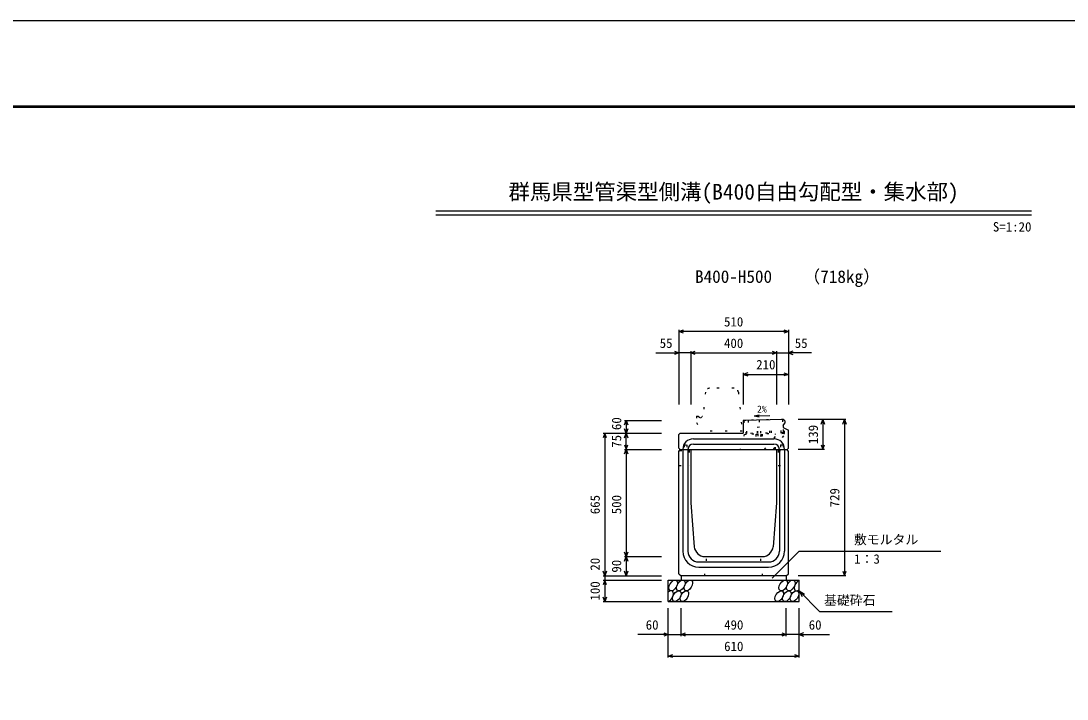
# Model space of a CAD drawing. Units: millimetres, scale not verified. Extents: x -12600 to 12600, y -5940 to 5940.
# Drawn here: x 877 to 5754, y 2777 to 5940 of the extents above; entities that cross this region are included whole.
import ezdxf
from ezdxf.enums import TextEntityAlignment as Align

# ---------------------------------------------------------------- set-up
doc = ezdxf.new("R2010")
doc.units = ezdxf.units.MM
doc.header["$LTSCALE"] = 40
doc.linetypes.add('DOTTED', pattern=[1.75, 0.25, -1.5])
for name, color, linetype, lineweight in [('0-0_DIM', 7, 'Continuous', 25), ('0-1_Defpoints', 5, 'Continuous', 25), ('0-2_HATCH', 6, 'Continuous', 25), ('0-5_OUTLINE', 3, 'Continuous', 25), ('0-6_OUTLINE2', 4, 'DOTTED', 25), ('0-7_TXT', 7, 'Continuous', 25), ('0-8_WAKU', 3, 'Continuous', 25)]:
    doc.layers.add(name, color=color, linetype=linetype, lineweight=lineweight)
doc.styles.add('ＭＳ ゴシック', font='')
doc.styles.get('ＭＳ ゴシック').set_extended_font_data('MS Gothic')

msp = doc.modelspace()

# ---------------------------------------------------------------- linework, layer by layer
at = {"layer": '0-0_DIM'}
for p, q in [((3945, 4498.96), (3945, 4151.46)), ((4455, 4491.46), (3945, 4491.46)), ((4455, 4498.96), (4455, 4151.46)), ((3836.62, 4391.46), (3945, 4391.46)), ((4000, 4391.46), (3945, 4391.46)), ((4000, 4398.96), (4000, 4151.46)), ((4000, 4391.46), (4400, 4391.46)), ((4400, 4398.96), (4400, 4151.46)), ((4400, 4391.46), (4455, 4391.46)), ((4563.38, 4391.46), (4455, 4391.46)), ((4245, 4298.96), (4245, 4151.46)), ((4245, 4291.46), (4455, 4291.46)), ((3691.5, 4076.46), (3864, 4076.46)), ((3699, 4076.46), (3699, 4016.46)), ((4723.5, 4080.46), (4501, 4080.46)), ((4616, 4080.46), (4616, 3941.46)), ((4716, 4080.46), (4716, 3351.46)), ((3591.5, 4016.46), (3864, 4016.46)), ((3599, 4016.46), (3599, 3351.46)), ((3699, 3941.46), (3699, 4016.46)), ((3691.5, 3941.46), (3864, 3941.46)), ((3699, 3941.46), (3699, 3441.46)), ((4623.5, 3941.46), (4501, 3941.46)), ((4378.77, 3340.65), (4505, 3466.89)), ((4505, 3466.89), (5166.46, 3466.89)), ((3691.5, 3441.46), (3864, 3441.46)), ((3699, 3441.46), (3699, 3351.46)), ((3591.5, 3351.46), (3864, 3351.46)), ((3591.5, 3331.46), (3864, 3331.46)), ((3599, 3351.46), (3599, 3331.46)), ((3599, 3331.46), (3599, 3231.46)), ((4723.5, 3351.46), (4501, 3351.46)), ((4505, 3281.46), (4600.76, 3185.71)), ((4505, 3281.46), (4530.98, 3266.46)), ((4505, 3281.46), (4520, 3255.48)), ((3591.5, 3231.46), (3864, 3231.46)), ((3895, 2970.1), (3895, 3201.46)), ((3955, 3070.1), (3955, 3201.46)), ((4445, 3070.1), (4445, 3201.46)), ((4505, 2970.1), (4505, 3201.46)), ((4600.76, 3185.71), (4938.31, 3185.71)), ((3895, 3077.6), (3753.21, 3077.6)), ((3895, 3077.6), (3955, 3077.6)), ((3955, 3077.6), (4445, 3077.6)), ((4505, 3077.6), (4445, 3077.6)), ((4505, 3077.6), (4646.79, 3077.6)), ((3895, 2977.6), (4505, 2977.6))]:
    msp.add_line(p, q, dxfattribs=at)
for points in [[(3966.14, 4483.77), (3945, 4491.46), (3966.14, 4499.16)], [(4433.86, 4499.16), (4455, 4491.46), (4433.86, 4483.77)], [(3923.86, 4399.16), (3945, 4391.46), (3923.86, 4383.77)], [(4021.14, 4383.77), (4000, 4391.46), (4021.14, 4399.16)], [(4378.86, 4399.16), (4400, 4391.46), (4378.86, 4383.77)], [(4476.14, 4399.16), (4455, 4391.46), (4476.14, 4383.77)], [(4266.14, 4299.16), (4245, 4291.46), (4266.14, 4283.77)], [(4433.86, 4299.16), (4455, 4291.46), (4433.86, 4283.77)], [(3691.3, 4055.32), (3699, 4076.46), (3706.7, 4055.32)], [(4608.3, 4059.32), (4616, 4080.46), (4623.7, 4059.32)], [(4708.3, 4059.32), (4716, 4080.46), (4723.7, 4059.32)], [(3606.7, 3995.32), (3599, 4016.46), (3591.3, 3995.32)], [(3706.7, 4037.61), (3699, 4016.46), (3691.3, 4037.61)], [(3691.3, 3995.32), (3699, 4016.46), (3706.7, 3995.32)], [(3691.3, 3962.61), (3699, 3941.46), (3706.7, 3962.61)], [(4608.3, 3962.61), (4616, 3941.46), (4623.7, 3962.61)], [(3691.3, 3920.32), (3699, 3941.46), (3706.7, 3920.32)], [(3706.7, 3462.61), (3699, 3441.46), (3691.3, 3462.61)], [(3691.3, 3420.32), (3699, 3441.46), (3706.7, 3420.32)], [(3606.7, 3372.61), (3599, 3351.46), (3591.3, 3372.61)], [(3706.7, 3372.61), (3699, 3351.46), (3691.3, 3372.61)], [(4708.3, 3372.61), (4716, 3351.46), (4723.7, 3372.61)], [(3606.7, 3310.32), (3599, 3331.46), (3591.3, 3310.32)], [(3606.7, 3252.61), (3599, 3231.46), (3591.3, 3252.61)], [(3873.86, 3085.29), (3895, 3077.6), (3873.86, 3069.9)], [(3976.14, 3069.9), (3955, 3077.6), (3976.14, 3085.29)], [(4423.86, 3085.29), (4445, 3077.6), (4423.86, 3069.9)], [(4526.14, 3085.29), (4505, 3077.6), (4526.14, 3069.9)], [(3916.14, 2969.9), (3895, 2977.6), (3916.14, 2985.29)], [(4483.86, 2985.29), (4505, 2977.6), (4483.86, 2969.9)]]:
    msp.add_lwpolyline(points, dxfattribs=at)
at = {"layer": '0-1_Defpoints'}
msp.add_lwpolyline([(-4200, -5940), (12600, -5940), (12600, 5940), (-4200, 5940)], close=True, dxfattribs=at)
at = {"layer": '0-2_HATCH', "linetype": 'DOTTED'}
for p, q in [((4432.46, 4080.32), (4256, 4076.69)), ((4258.35, 4011.22), (4257, 4076.71)), ((4261.25, 4015.78), (4260, 4076.77)), ((4267, 4076.91), (4268.25, 4015.92)), ((4313.24, 4016.85), (4311.99, 4077.84)), ((4318.98, 4077.98), (4320.24, 4017)), ((4369.23, 4018.01), (4367.97, 4078.99)), ((4376.23, 4018.15), (4374.97, 4079.14)), ((4421.22, 4019.08), (4419.96, 4080.07)), ((4426.96, 4080.21), (4428.22, 4019.22)), ((4431.46, 4080.3), (4435.96, 4080.4)), ((4432.63, 4023.81), (4431.46, 4080.3)), ((4437.25, 4017.91), (4435.96, 4080.4)), ((4428.22, 4019.22), (4258.26, 4015.72)), ((4434.31, 4014.85), (4258.35, 4011.22)), ((4312.04, 4012.33), (4312.24, 4002.33)), ((4325.89, 4012.61), (4326.1, 4002.61)), ((4326.87, 4017.13), (4326.27, 4046.13))]:
    msp.add_line(p, q, dxfattribs=at)
for points in [[(4256, 4076.69), (4248, 4076.52), (4249.34, 4011.53), (4258.34, 4011.72)], [(4310.87, 4016.8), (4310.28, 4045.8), (4326.27, 4046.13)]]:
    msp.add_lwpolyline(points, dxfattribs=at)
msp.add_lwpolyline([(4305.11, 4012.18), (4332.82, 4012.76), (4333.03, 4002.76), (4305.32, 4002.19)], close=True, dxfattribs=at)
for centre, radius in [((4428.13, 4023.72), 4.5), ((4434.25, 4017.85), 3)]:
    msp.add_arc(centre, radius, 271.18119, 1.18119, dxfattribs=at)
at = {"layer": '0-2_HATCH'}
for centre in [(3917.89, 3306.46), (3953.37, 3306.46), (3988.84, 3306.46), (4431.05, 3306.46), (4466.52, 3306.46), (3934.77, 3256.46), (3970.25, 3256.46), (4412.45, 3256.46), (4447.93, 3256.46), (4483.41, 3256.46)]:
    msp.add_ellipse(centre, major_axis=(14.54, 23.54), ratio=0.5792, dxfattribs=at)
for centre, start_param, end_param in [((4502, 3306.46), 0.6666252, 4.1103269), ((3899.3, 3256.46), 3.7419964, 7.318141)]:
    msp.add_ellipse(centre, major_axis=(14.54, 23.54), ratio=0.5792, start_param=start_param, end_param=end_param, dxfattribs=at)
at = {"layer": '0-5_OUTLINE', "linetype": 'DOTTED'}
for p, q in [((4068.19, 4208.41), (4057, 4096.46)), ((4201.9, 4226.46), (4088.1, 4226.46)), ((4221.8, 4208.45), (4240, 4026.46)), ((4027, 4096.46), (4027, 4066.46)), ((4027, 4096.46), (4035, 4096.46)), ((4027, 4066.46), (4050, 4026.46)), ((4240, 4026.46), (4050, 4026.46))]:
    msp.add_line(p, q, dxfattribs=at)
at = {"layer": '0-5_OUTLINE'}
for p, q in [((4433, 4080.34), (4245, 4076.46)), ((4245, 4076.46), (4245, 4016.46)), ((4430, 4053.46), (4439, 4063.46)), ((4430, 4053.46), (4430, 4043.46)), ((4433, 4080.34), (4439, 4074.46)), ((4439, 4074.46), (4439, 4063.46)), ((3945, 4010.46), (3951, 4016.46)), ((3945, 3947.46), (3945, 4010.46)), ((3951, 4016.46), (4245, 4016.46)), ((4430, 4043.46), (4455, 4030.46)), ((4455, 3947.46), (4455, 4030.46)), ((3945, 3947.46), (3951, 3941.46)), ((3945, 3931.46), (3950, 3941.46)), ((3945, 3361.46), (3945, 3931.46)), ((3950, 3941.46), (4450, 3941.46)), ((4400, 3941.46), (4400, 3691.46)), ((4449, 3941.46), (4455, 3947.46)), ((4455, 3931.46), (4450, 3941.46)), ((4455, 3361.46), (4455, 3931.46)), ((4400, 3691.46), (4383.68, 3487.48)), ((4066.16, 3441.46), (4333.84, 3441.46)), ((3895, 3331.46), (4505, 3331.46)), ((3895, 3231.46), (3895, 3331.46)), ((3945, 3361.46), (3955, 3351.46)), ((4445, 3351.46), (3955, 3351.46)), ((3955, 3351.46), (3955, 3331.46)), ((4445, 3351.46), (4455, 3361.46)), ((4445, 3351.46), (4445, 3331.46)), ((4505, 3231.46), (4505, 3331.46)), ((3895, 3231.46), (4505, 3231.46))]:
    msp.add_line(p, q, dxfattribs=at)
at = {"layer": '0-5_OUTLINE', "linetype": 'DOTTED'}
msp.add_lwpolyline([(4035, 4096.46), (4045, 4086.46), (4055, 4096.46), (4057, 4096.46)], dxfattribs=at)
at = {"layer": '0-5_OUTLINE'}
msp.add_lwpolyline([(4000, 3941.46), (4000, 3691.46), (4016.32, 3487.48)], dxfattribs=at)
at = {"layer": '0-5_OUTLINE', "linetype": 'DOTTED'}
for centre, start, end in [((4088.1, 4206.46), 90, 174.40835), ((4201.9, 4206.46), 4.08463, 90)]:
    msp.add_arc(centre, 20, start, end, dxfattribs=at)
at = {"layer": '0-5_OUTLINE'}
for centre, start, end in [((4066.16, 3491.46), 184.57392, 270), ((4333.84, 3491.46), 270, 355.42608)]:
    msp.add_arc(centre, 50, start, end, dxfattribs=at)
at = {"layer": '0-6_OUTLINE2'}
for p, q in [((4249.33, 4012.04), (4230, 3941.46)), ((4343.11, 3941.46), (4431.47, 4042.7)), ((4385.65, 3941.46), (4453.37, 4031.31)), ((4395, 3941.46), (4395, 4014.04)), ((3969, 3961.96), (3981, 3961.96)), ((3969, 3961.96), (3969, 3936.96)), ((3981, 3961.96), (3981, 3936.96)), ((4419, 3961.96), (4431, 3961.96)), ((4419, 3961.96), (4419, 3936.96)), ((4431, 3961.96), (4431, 3936.96)), ((3947.75, 3936.96), (3992, 3936.96)), ((3992, 3936.96), (3992, 3866.46)), ((4408, 3936.96), (4408, 3866.46)), ((4408, 3936.96), (4452.25, 3936.96)), ((3945, 3866.46), (3992, 3866.46)), ((4408, 3866.46), (4455, 3866.46)), ((4065, 3351.46), (4075, 3441.46)), ((4335, 3351.46), (4325, 3441.46))]:
    msp.add_line(p, q, dxfattribs=at)
at = {"layer": '0-6_OUTLINE2', "linetype": 'Continuous'}
for p, q in [((4012, 3990.46), (4388, 3990.46)), ((4012, 3966.46), (4388, 3966.46)), ((3963, 3941.46), (3963, 3466.46)), ((3987, 3941.46), (3987, 3466.46)), ((4413, 3941.46), (4413, 3466.46)), ((4437, 3941.46), (4437, 3466.46)), ((4037, 3416.46), (4363, 3416.46)), ((4037, 3392.46), (4363, 3392.46))]:
    msp.add_line(p, q, dxfattribs=at)
for centre, radius, start, end in [((4012, 3941.46), 49, 90, 180), ((4012, 3941.46), 25, 90, 180), ((4388, 3941.46), 49, 0, 90), ((4388, 3941.46), 25, 0, 90), ((4037, 3466.46), 74, 180, 270), ((4037, 3466.46), 50, 180, 270), ((4363, 3466.46), 50, 270, 0), ((4363, 3466.46), 74, 270, 0)]:
    msp.add_arc(centre, radius, start, end, dxfattribs=at)
at = {"layer": '0-7_TXT'}
for p, q in [((2811.64, 5054.39), (5588.36, 5054.39)), ((2811.64, 5035.19), (5588.36, 5035.19)), ((4295.19, 4097.42), (4318.74, 4102.04)), ((4295.19, 4097.42), (4369.33, 4098.83)), ((4295.19, 4097.42), (4318.9, 4093.71))]:
    msp.add_line(p, q, dxfattribs=at)
at = {"layer": '0-8_WAKU', "lineweight": 50}
msp.add_lwpolyline([(-3800, -5540), (12200, -5540), (12200, 5540), (-3800, 5540)], close=True, dxfattribs=at)

# ---------------------------------------------------------------- texts
at = {"layer": '0-0_DIM', "style": 'ＭＳ ゴシック'}
for s, p in [('510', (4155, 4501.46)), ('55', (3855.16, 4401.46)), ('400', (4155, 4401.46)), ('55', (4484.84, 4401.46)), ('210', (4305, 4301.46)), ('敷モルタル', (4760.6, 3485.62)), ('1：3', (4761.6, 3394.93)), ('基礎砕石', (4621.32, 3202.88)), ('60', (3790, 3087.6)), ('490', (4155.53, 3087.6)), ('60', (4550, 3087.6)), ('610', (4155.53, 2987.6))]:
    msp.add_text(s, height=43.99, dxfattribs=at).set_placement(p, align=Align.BOTTOM_LEFT)
for s, p in [('60', (3689, 4031.46)), ('139', (4606, 3965.96)), ('75', (3689, 3948.96)), ('729', (4706, 3670.96)), ('665', (3589, 3638.96)), ('500', (3689, 3638.96)), ('20', (3589, 3375.78)), ('90', (3689, 3366.46)), ('100', (3589, 3236.46))]:
    msp.add_text(s, height=43.99, rotation=90, dxfattribs=at).set_placement(p, align=Align.BOTTOM_LEFT)
at = {"layer": '0-7_TXT', "style": 'ＭＳ ゴシック'}
for s, height, p in [('群馬県型管渠型側溝(B400自由勾配型・集水部)', 73.31, (3150, 5084.39)), ('S', 43.99, (5408.36, 4944.39)), ('=', 43.99, (5438.36, 4944.39)), ('1', 43.99, (5468.36, 4944.39)), (':', 43.99, (5498.36, 4944.39)), ('2', 43.99, (5528.36, 4944.39)), ('0', 43.99, (5558.36, 4944.39)), ('（718kg）', 58.65, (4523.7, 4700.44)), ('B400-H500', 58.65, (4020, 4700.44)), ('2%', 32.99, (4309.14, 4102.9))]:
    msp.add_text(s, height=height, dxfattribs=at).set_placement(p, align=Align.BOTTOM_LEFT)

doc.saveas('drawing.dxf')
